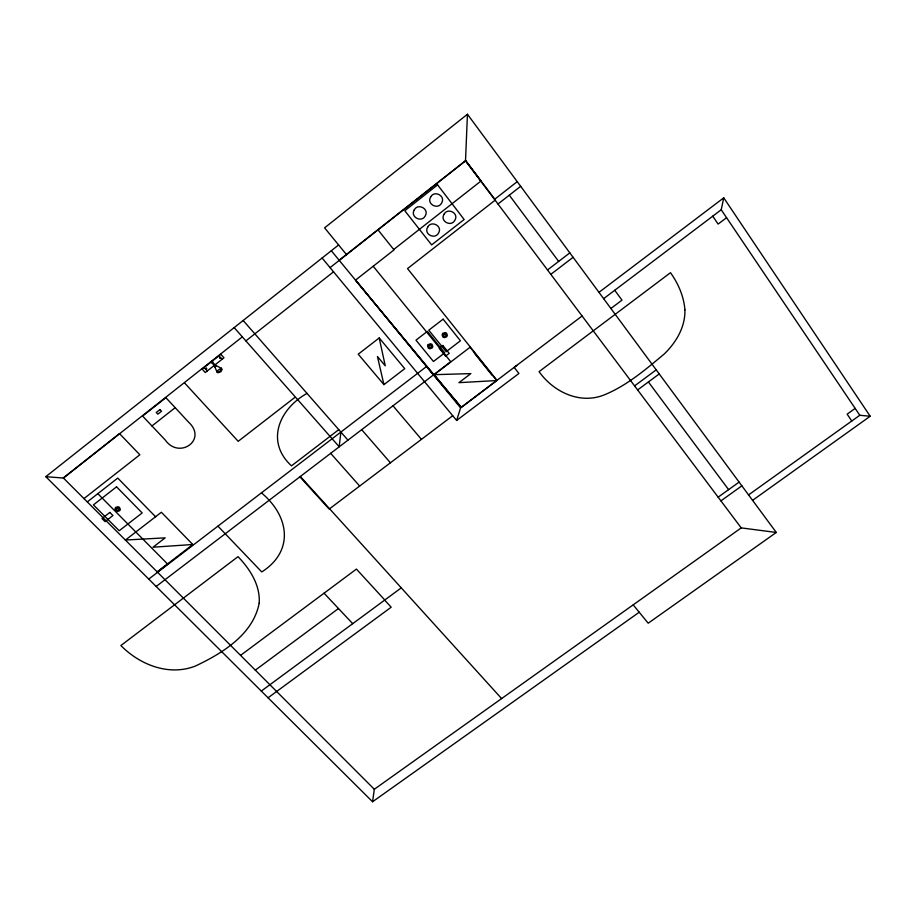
<?xml version="1.0" encoding="UTF-8"?>
<svg xmlns="http://www.w3.org/2000/svg" width="916" height="916" viewBox="0 0 916 916"><rect width="100%" height="100%" fill="white"/><g stroke="black" fill="none" stroke-linecap="round" stroke-linejoin="round"><path stroke-width="1.37" d="M467.446 114.237L465.511 160.758L741.216 527.891L776.287 532.459L467.446 114.237L324.596 227.844L346.534 254.648M340.878 432.077L339.195 446.756L234.164 327.607M338.599 244.961L45.8 476.675L372.572 801.763L374.312 789.271L741.216 527.891M603.644 298.662L721.224 209.764L723.743 197.833L870.2 416.253L752.586 500.342M322.111 258.014L456.637 420.455L460.599 407.86L582.095 316.009M339.149 260.247L465.511 160.758L495.407 199.986L407.517 268.594L496.999 380.346L461.446 407.288L426.57 366.492L148.747 579.084M242.339 336.87L63.444 478.049L45.8 476.675M330.069 267.632L465.775 160.632L481.049 180.967L393.72 249.496M213.84 365.782L205.276 372.526L202.138 369.079L220.836 354.32L223.962 357.801L215.432 364.522M245.889 340.901L333.538 271.823M214.813 366.858L216.405 365.599M151.964 425.951L175.196 407.677L188.341 421.921C208.035 439.714 179.17 459.878 165.246 440.012L142.598 416.059L165.888 397.681L175.185 407.677M433.531 374.862L355.557 280.09L394.029 249.896L377.873 229.698M83.963 498.59L139.839 454.783L119.492 433.6L63.319 477.923L374.312 789.271M87.352 501.865L117.752 478.072L155.571 516.739M494.514 199.39L517.231 181.654M497.983 204.005L520.677 186.314M294.677 397.544L238.194 441.317L184.792 383.174M306.997 393.388C279.437 408.822 265.01 441.523 291.494 465.855L338.76 429.65M379.201 337.947L358.225 354.183L383.93 384.628L404.746 368.667L379.201 337.947L385.247 365.827L377.438 356.507L383.93 384.628M547.516 269.957L569.832 252.873M157.22 571.813L192.829 544.551L161.376 512.25L125.458 540.028L165.178 537.852L153.018 547.207L192.784 544.505M157.369 571.962L167.651 564.096L97.817 493.678M550.814 274.353L573.107 257.304M156.167 586.469L450.764 361.717L373.201 266.247M434.115 374.69L470.057 347.256L496.724 380.552L458.927 382.659L470.847 373.602L434.115 374.69L461.091 407.494L355.511 280.124M598.972 292.341L723.743 197.833M452.722 415.715L329.176 509.09L299.864 476.767M456.637 420.455L518.925 373.453L514.139 367.385L516.727 365.438M726.571 217.699L718.11 224.076L712.74 216.176M610.903 308.486L621.975 300.139L614.739 290.269M240.576 655.375L356.416 569.088L384.789 600.003M634.582 385.899L656.222 369.858M255.335 670.146L338.485 608.533M637.616 389.941L659.234 373.946M261.312 691.065L401.288 587.843M268.067 697.797L391.189 607.205L384.663 600.106M718.144 497.17L739.109 482.102M720.926 500.869L741.868 485.835M855.155 408.41L847.128 414.169L851.777 421.017M748.567 494.915L859.792 415.28L870.2 416.253M372.572 801.763L639.219 612.232M776.287 532.459L648.196 623.212L633.185 604.858M217.939 526.139L261.77 571.95C294.757 550.894 288.975 515.616 261.426 492.877M324.058 593.179L352.706 623.67M204.085 367.534L207.279 370.946M300.299 476.457L501.613 698.576M210.714 362.312C215.512 364.362 215.054 369.904 217.802 372.801L220.893 371.747L222.164 369.366C219.508 366.285 213.897 366.034 212.306 361.053M218.947 355.82L222.061 359.301M330.619 453.294L359.667 486.041M243.152 320.497L347.92 440.104M361.648 429.615L390.422 462.798M392.93 405.731L421.44 439.359M331.317 250.721L460.599 407.86M474.305 353.049L491.995 375.136M509.307 195.177L558.657 261.426M648.413 381.961L728.609 489.648M721.224 209.764L859.792 415.28M684.905 309.814C685.42 326.943 676.18 342.424 664.215 354.023C645.78 369.423 627.025 385.476 604.617 394.75C580.309 404.838 553.459 392.025 539.077 371.633L670.489 272.693C678.287 283.616 683.828 296.337 684.905 309.814M221.489 368.243C221.386 373.43 210.817 373.602 221.489 368.243M259.205 603.072C253.194 634.536 222.222 653.383 195.337 666.069C168.979 676.363 139.827 664.844 120.889 645.528L238.034 556.653C249.976 569.099 260.35 585.141 259.205 603.072M414.25 209.913C409.899 217.046 421.669 223.012 425.23 215.936C429.593 208.802 417.788 202.814 414.25 209.913M430.657 196.986C426.249 204.131 438.031 210.165 441.615 203.054C446.035 195.91 434.23 189.841 430.657 196.986M427.68 227.099C423.341 234.175 435.031 240.026 438.558 233.03C442.909 225.943 431.196 220.069 427.68 227.099M444.02 214.275C439.623 221.374 451.325 227.305 454.874 220.264C459.294 213.165 447.558 207.222 444.02 214.275M116.458 508.197L116.733 510.143L118.908 509.972L118.633 508.025L116.458 508.197M115.531 507.533L115.015 508.884L116.023 510.945L117.557 511.46L119.824 510.636L120.351 509.285L119.343 507.224L117.809 506.708L115.531 507.533M429.054 345.309L429.146 347.393L431.322 347.244L431.23 345.16L429.054 345.309M428.207 344.588L427.566 346.019L428.367 348.24L429.844 348.813L432.169 347.965L432.821 346.534L432.009 344.313L430.543 343.729L428.207 344.588M443.607 334.134L443.688 336.241L445.863 336.08L445.783 333.985L443.607 334.134M442.76 333.413L442.107 334.855L442.909 337.088L444.375 337.66L446.71 336.813L447.363 335.37L446.561 333.138L445.096 332.554L442.76 333.413M206.318 368.209C204.497 369.778 207.898 369.114 206.318 368.209M220.527 357.584C220.092 359.438 218.546 357.503 220.527 357.584M437.585 184.883L404.803 210.737L431.631 244.904L464.149 219.508L437.585 184.883M159.968 409.567L156.27 412.486L157.838 414.158L161.537 411.25L159.968 409.567M116.538 486.82L93.421 504.888L119.217 530.742L142.175 512.937L116.538 486.82M109.851 512.422L101.985 518.548L105.077 521.651L112.943 515.525L109.851 512.422M427.314 331.42L415.978 340.145L433.451 361.488L444.718 352.855L427.314 331.42M443.115 319.169L428.768 330.207L446.184 351.675L460.439 340.763L443.115 319.169M442.817 345.481L439.211 348.24L445.6 356.106L449.195 353.347L442.817 345.481"/></g></svg>
